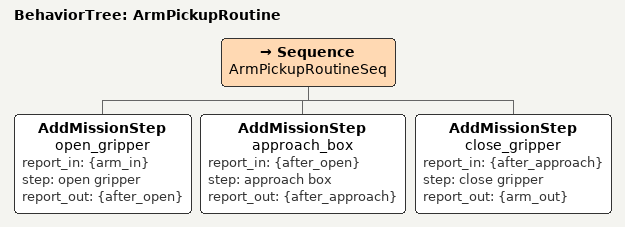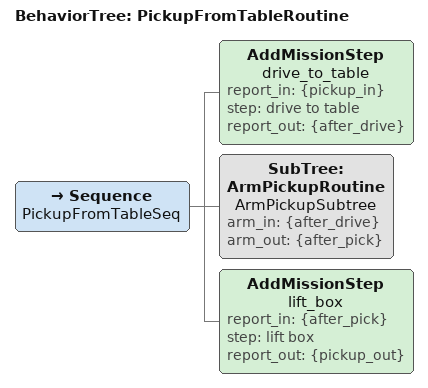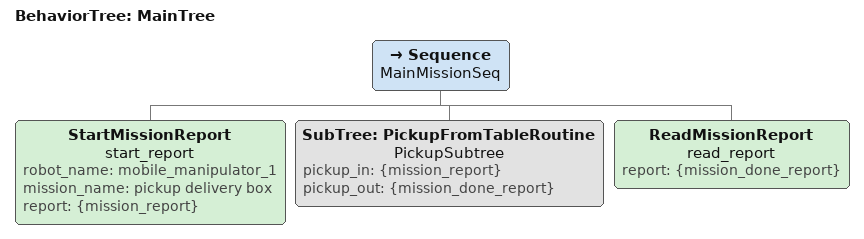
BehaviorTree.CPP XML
<root main_tree_to_execute="MainTree">
  <BehaviorTree ID="ArmPickupRoutine">
    <Sequence name="ArmPickupRoutineSeq">
      <AddMissionStep name="open_gripper" report_in="{arm_in}" step="open gripper" report_out="{after_open}" />
      <AddMissionStep name="approach_box" report_in="{after_open}" step="approach box" report_out="{after_approach}" />
      <AddMissionStep name="close_gripper" report_in="{after_approach}" step="close gripper" report_out="{arm_out}" />
    </Sequence>
  </BehaviorTree>

  <BehaviorTree ID="PickupFromTableRoutine">
    <Sequence name="PickupFromTableSeq">
      <AddMissionStep name="drive_to_table" report_in="{pickup_in}" step="drive to table" report_out="{after_drive}" />
      <SubTree ID="ArmPickupRoutine" name="ArmPickupSubtree" arm_in="{after_drive}" arm_out="{after_pick}" />
      <AddMissionStep name="lift_box" report_in="{after_pick}" step="lift box" report_out="{pickup_out}" />
    </Sequence>
  </BehaviorTree>

  <!--
  MainTree orchestration:
    - Seeds mission_report
    - Calls PickupFromTableRoutine (nested subtree chain)
    - Reads mission_done_report
  -->
  <BehaviorTree ID="MainTree">
    <Sequence name="MainMissionSeq">
      <StartMissionReport
        name="start_report"
        robot_name="mobile_manipulator_1"
        mission_name="pickup delivery box"
        report="{mission_report}" />
      <SubTree
        ID="PickupFromTableRoutine"
        name="PickupSubtree"
        pickup_in="{mission_report}"
        pickup_out="{mission_done_report}" />
      <ReadMissionReport name="read_report" report="{mission_done_report}" />
    </Sequence>
  </BehaviorTree>
</root>
